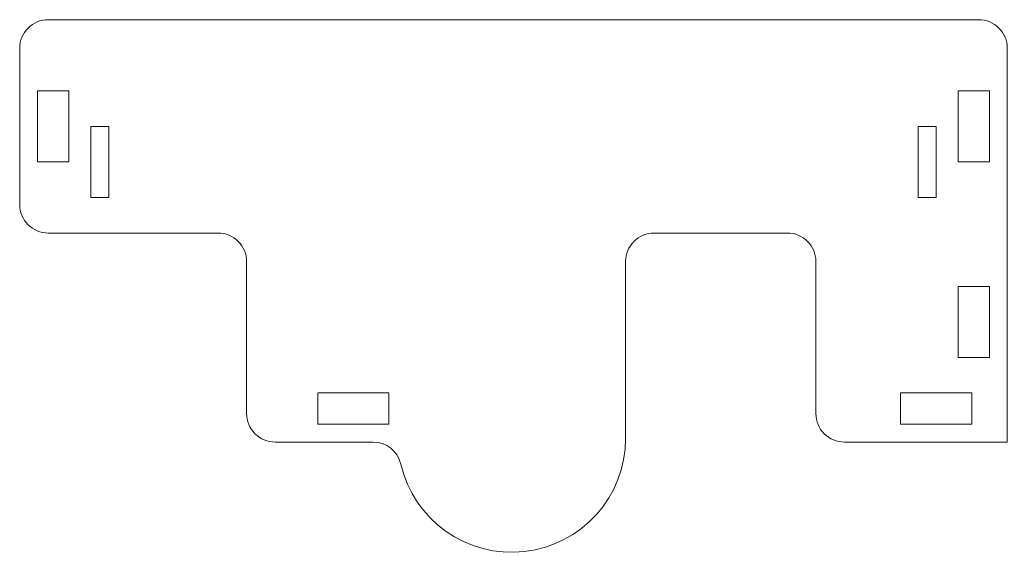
# Model space of a CAD drawing. Header units: inches. Extents: x -0.73 to 2.74, y -0.56 to 1.31.
import ezdxf

# ---------------------------------------------------------------- set-up
doc = ezdxf.new("R2010")
doc.units = ezdxf.units.IN
doc.header["$MEASUREMENT"] = 0

msp = doc.modelspace()

# ---------------------------------------------------------------- linework, layer by layer
at = {"color": 7, "linetype": 'Continuous', "lineweight": 0}
msp.add_lwpolyline([(-0.7347, 0.6625, 0.414214), (-0.6347, 0.5625), (-0.0375, 0.5625, -0.414214), (0.0625, 0.4625), (0.0625, -0.0725, 0.414214), (0.1625, -0.1725), (0.5069, -0.1725, -0.349288), (0.6043, -0.25, 0.892649), (1.3941, -0.1601), (1.3941, 0.4625, -0.414214), (1.4941, 0.5625), (1.9628, 0.5625, -0.414214), (2.0628, 0.4625), (2.0628, -0.0725, 0.414214), (2.1628, -0.1725), (2.7353, -0.1725), (2.7353, 1.2125, 0.414214), (2.6353, 1.3125), (-0.6347, 1.3125, 0.414214), (-0.7347, 1.2125)], format="xyb", close=True, dxfattribs=at)
for points in [[(-0.5622, 1.0625), (-0.6722, 1.0625), (-0.6722, 0.8125), (-0.5622, 0.8125)], [(2.5628, 0.8125), (2.6728, 0.8125), (2.6728, 1.0625), (2.5628, 1.0625)], [(-0.4847, 0.9375), (-0.4847, 0.6875), (-0.4222, 0.6875), (-0.4222, 0.9375)], [(2.4228, 0.9375), (2.4228, 0.6875), (2.4853, 0.6875), (2.4853, 0.9375)], [(2.5628, 0.125), (2.6728, 0.125), (2.6728, 0.375), (2.5628, 0.375)], [(0.3125, 0), (0.3125, -0.11), (0.5625, -0.11), (0.5625, 0)], [(2.3603, 0), (2.3603, -0.11), (2.6103, -0.11), (2.6103, 0)]]:
    msp.add_lwpolyline(points, close=True, dxfattribs=at)

doc.saveas('drawing.dxf')
